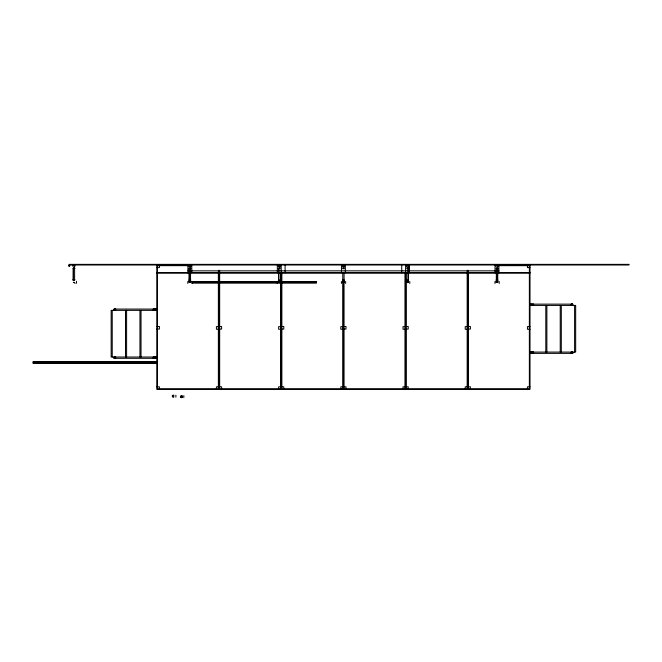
<?xml version="1.0" encoding="UTF-8"?>
<svg xmlns="http://www.w3.org/2000/svg" width="662" height="662" viewBox="0 0 662 662"><rect width="100%" height="100%" fill="white"/><g stroke="black" fill="none" stroke-linecap="round" stroke-linejoin="round"><path stroke-width="0.99" d="M190.524 266.016L190.342 266.596M278.644 265.834L278.685 266.298M278.925 265.636L278.76 266.455M279.985 266.016L279.91 266.455M342.99 265.752L343.181 266.472M190.739 282.012L189.075 282.475L188.893 281.896M280.249 281.896C280.208 282.873 278.396 282.856 278.354 281.896M344.348 282.012L344.199 282.475L342.568 282.045M497.898 282.004L497.758 282.475L496.235 282.475M189.191 265.834L190.342 265.652M190.308 266.281L190.308 265.752M182.058 396.96C181.587 394.362 180.147 398.135 181.942 397.084M278.685 265.95L279.132 265.354L279.803 265.652M343.909 266.281L343.71 265.553M344.05 266.455L344.108 265.834M406.931 265.834L407.618 265.454M408.197 266.455L408.247 265.834M408.537 281.896C408.495 282.873 406.683 282.856 406.642 281.896M190.325 266.496L190.184 265.429M279.678 266.389L279.571 265.553M407.047 265.785L407.949 265.545M190.855 281.458L189.845 282.475L188.835 281.458M279.968 281.458L278.702 281.491M280.316 281.458L279.306 282.475L278.288 281.458M344.463 281.458L343.446 282.475L342.436 281.458M408.603 281.458L407.593 282.475L406.576 281.458M498.014 281.458L497.005 282.475L495.995 281.458M497.145 282.475L497.584 281.921M73.449 265.479L73.921 265.288M278.859 265.652L279.331 265.454M279.662 266.695L279.96 265.834M343.007 265.652L343.479 265.454M407.924 281.648L406.948 281.482M73.581 265.379L74.425 265.843M496.699 265.545L497.344 265.429L497.7 266.124M190.449 281.491L189.2 281.482M344.058 281.491L342.842 281.491M497.476 281.582L496.401 281.491M189.704 265.503L190.515 265.95M181.487 397.639L182.497 396.629L181.487 395.611M188.43 265.661L157.457 265.661L157.457 388.76L218.361 388.76L218.361 270.791M498.395 265.661L529.36 265.661L529.36 388.76L468.456 388.76L468.456 270.791M73.325 267.572L74.599 267.572L74.599 280.531L73.325 280.531L73.383 268.573M156.811 267.605L159.401 267.605L159.401 265.007M530.014 267.605L527.424 267.605L527.424 265.007M189.2 267.738L190.54 267.738L190.54 280.696L189.274 280.696L189.324 268.739M278.636 267.738L280.001 267.738M342.784 267.738L344.141 267.738M406.948 267.738L408.288 267.738L408.288 280.696L407.014 280.696M496.359 267.738L497.7 267.738L497.7 280.696L496.426 280.696M72.903 268.549L74.93 268.549M188.86 268.714L190.888 268.714M278.321 268.714L280.349 268.714M342.461 268.714L344.488 268.714M406.609 268.714L408.636 268.714M496.02 268.714L498.047 268.714M187.909 270.841L498.908 270.841M156.811 272.785L530.014 272.785M156.811 272.943L530.014 272.943M72.894 279.703L74.914 279.703M188.835 280.125L190.855 280.125M278.288 280.125L280.316 280.125M342.436 280.125L344.463 280.125M406.576 280.125L408.603 280.125M495.995 280.125L498.014 280.125M280.001 280.696L278.661 280.696L278.636 268.739M342.875 280.696L344.141 280.696M192.03 281.789L277.361 281.789M281.474 281.789L316.436 281.789L316.436 283.146L192.03 283.146M192.03 281.938L277.361 281.938M281.474 281.938L316.436 281.938M530.014 304.131L572.779 304.131L572.779 305.422M530.014 305.422L575.675 305.422L575.675 352.076L530.014 352.076M156.811 309.071L114.046 309.071L114.071 310.362M156.811 310.362L111.15 310.362L111.15 357.017L156.811 357.017M156.811 326.482L159.401 326.482L159.401 329.072L156.811 329.072M219.014 326.482L221.605 326.482L221.605 329.072L219.014 329.072M281.209 326.482L283.799 326.482L283.799 329.072L281.209 329.072M343.413 326.482L346.003 326.482L346.003 329.072L343.413 329.072M405.616 326.482L408.206 326.482L408.206 329.072L405.616 329.072M467.811 326.482L470.401 326.482L470.401 329.072L467.811 329.072M219.014 326.639L216.416 326.639L216.416 329.237L219.014 329.237M281.209 326.639L278.619 326.639L278.619 329.237L281.209 329.237M343.413 326.639L340.822 326.639L340.822 329.237L343.413 329.237M405.616 326.639L403.017 326.639L403.017 329.237L405.616 329.237M467.811 326.639L465.221 326.639L465.221 329.237L467.811 329.237M530.014 326.639L527.424 326.639L527.424 329.237L530.014 329.237M530.014 353.367L572.779 353.367L572.779 352.076M156.811 358.308L114.046 358.308L114.121 357.017M157.498 361.816L33.1 361.816L33.1 363.173L157.498 363.173M33.1 361.965L157.498 361.965M33.1 363.033L157.498 363.033M156.811 386.815L159.401 386.815L159.401 389.413M530.014 386.815L527.424 386.815L527.424 389.413M497.005 265.479L497.468 265.752M343.446 265.479L343.95 265.652M73.887 265.164L74.492 265.619M173.469 395.52L172.65 395.992L173.121 396.803M75.178 283.286L73.432 282.277M407.767 265.354L408.197 265.785M74.376 282.649L73.904 282.293M279.041 266.472L278.768 266.016M497.485 265.536L497.675 265.95M344.05 265.785L343.106 265.429L342.966 266.496M496.128 282.045L496.252 282.475M278.826 282.012L279.091 282.302M342.502 281.896L342.693 282.475M574.591 305.422L574.591 352.076M572.704 304.131L572.622 305.422M572.622 352.076L572.704 353.367M572.522 304.131L572.522 305.422M572.522 352.076L572.522 353.367M572.398 304.131L572.398 305.422M572.398 352.076L572.398 353.367M572.249 304.131L572.249 305.422M572.249 352.076L572.249 353.367M572.076 304.131L572.076 305.422M572.076 352.076L572.076 353.367M571.885 304.131L571.885 305.422M571.885 352.076L571.885 353.367M571.67 304.131L571.67 305.422M571.67 352.076L571.67 353.367M571.438 304.131L571.438 305.422M571.438 352.076L571.438 353.367M571.207 304.131L571.207 305.422M571.207 352.076L571.207 353.367M561.31 305.422L561.31 352.076M560.226 305.422L560.226 352.076M546.878 305.422L546.878 352.076M545.794 305.422L545.794 352.076M533.597 304.131L533.597 305.422M533.597 352.076L533.597 353.367M533.266 304.131L533.266 305.422M533.266 352.076L533.266 353.367M532.869 304.131L532.869 305.422M532.869 352.076L532.869 353.367M532.447 304.131L532.447 305.422M532.447 352.076L532.447 353.367M532.025 304.131L532.025 305.422M532.025 352.076L532.025 353.367M531.611 304.131L531.611 305.422M531.611 352.076L531.611 353.367M531.222 304.131L531.222 305.422M531.222 352.076L531.222 353.367M530.874 304.131L530.874 305.422M530.874 352.076L530.874 353.367M530.568 304.131L530.568 305.422M530.568 352.076L530.568 353.367M530.32 304.131L530.32 305.422M530.32 352.076L530.32 353.367M530.146 304.131L530.146 305.422M530.146 352.076L530.146 353.367M530.014 265.007L530.014 389.413L156.811 389.413L156.811 265.007M499.189 281.458L499.189 283.485M498.908 265.007L498.908 272.943M497.551 267.738L497.551 280.696M496.483 268.739L496.483 280.696M496.334 268.739L496.334 280.696M495.027 265.007L495.027 272.785M494.977 281.458L494.977 283.485M470.401 389.413L470.401 386.815L465.221 386.815L465.221 389.413M467.811 270.154L467.811 389.413M467.165 270.791L467.165 388.76L406.261 388.76L406.261 272.835M409.778 281.458L409.778 283.485M409.497 265.007L409.497 272.785M408.206 389.413L408.206 386.815L403.017 386.815L403.017 389.413M408.14 267.738L408.14 280.696M405.616 265.007L405.616 389.413M404.962 272.835L404.962 388.76L344.058 388.76L344.058 272.835M401.726 265.007L401.726 272.785M346.003 389.413L346.003 386.815L340.822 386.815L340.822 389.413M345.638 281.458L345.638 283.485M345.357 265.007L345.357 272.785M343.413 283.518L343.413 389.413M342.767 272.835L342.767 280.018M342.767 283.096L342.767 388.76L281.863 388.76L281.863 272.835M341.468 265.007L341.468 272.785M341.427 281.458L341.427 283.485M285.099 265.007L285.099 272.785M283.799 389.413L283.799 386.815L278.619 386.815L278.619 389.413M281.491 281.458L281.491 283.485M281.209 265.007L281.209 389.413M280.564 272.835L280.564 388.76L219.66 388.76L219.66 270.791M278.785 268.739L278.785 280.696M277.328 265.007L277.328 272.785M277.279 281.458L277.279 283.485M221.605 389.413L221.605 386.815L216.416 386.815L216.416 389.413M219.014 270.154L219.014 389.413M192.03 281.458L192.03 283.485M191.798 265.007L191.798 272.785M190.391 267.738L190.391 280.696M189.183 268.739L189.183 280.696M187.909 265.007L187.909 272.943M187.818 281.458L187.818 283.485M183.829 395.611L183.829 397.639M175.885 395.148L175.885 397.175M156.679 309.071L156.679 310.362M156.679 357.017L156.679 358.308M156.505 309.071L156.505 310.362M156.505 357.017L156.505 358.308M156.257 309.071L156.257 310.362M156.257 357.017L156.257 358.308M155.951 309.071L155.951 310.362M155.951 357.017L155.951 358.308M155.603 309.071L155.603 310.362M155.603 357.017L155.603 358.308M155.206 309.071L155.206 310.362M155.206 357.017L155.206 358.308M154.8 309.071L154.8 310.362M154.8 357.017L154.8 358.308M154.37 309.071L154.37 310.362M154.37 357.017L154.37 358.308M153.956 309.071L153.956 310.362M153.956 357.017L153.956 358.308M153.559 309.071L153.559 310.362M153.559 357.017L153.559 358.308M153.228 309.071L153.228 310.362M153.228 357.017L153.228 358.308M141.031 310.362L141.031 357.017M139.947 310.362L139.947 357.017M126.599 310.362L126.599 357.017M125.515 310.362L125.515 357.017M115.618 309.071L115.618 310.362M115.618 357.017L115.618 358.308M115.387 309.071L115.387 310.362M115.387 357.017L115.387 358.308M115.155 309.071L115.155 310.362M115.155 357.017L115.155 358.308M114.94 309.071L114.94 310.362M114.94 357.017L114.94 358.308M114.749 309.071L114.749 310.362M114.749 357.017L114.749 358.308M114.576 309.071L114.576 310.362M114.576 357.017L114.576 358.308M114.427 309.071L114.427 310.362M114.427 357.017L114.427 358.308M114.303 309.071L114.303 310.362M114.303 357.017L114.303 358.308M114.195 309.071L114.195 310.362M114.195 357.017L114.195 358.308M112.234 310.362L112.234 357.017M76.494 281.276L76.494 283.303M73.234 268.573L73.234 280.531M496.152 266.629A1.01 1.01 0 0 1 496.525 265.247A1.01 1.01 0 0 1 497.907 265.619A1.01 1.01 0 0 1 497.543 267.001M406.741 266.629A1.01 1.01 0 0 1 407.113 265.247A1.01 1.01 0 0 1 408.495 265.619A1.01 1.01 0 0 1 408.123 267.001M342.602 266.629A1.01 1.01 0 0 1 342.974 265.247A1.01 1.01 0 0 1 344.356 265.619A1.01 1.01 0 0 1 343.983 267.001M278.354 266.381A1.01 1.01 0 0 1 279.074 265.148A1.01 1.01 0 0 1 280.307 265.859A1.01 1.01 0 0 1 279.596 267.1M73.201 266.67A1.01 1.01 0 0 1 73.267 265.181A1.01 1.01 0 0 1 74.748 265.371A1.01 1.01 0 0 1 74.425 266.827M189.001 266.629A1.01 1.01 0 0 1 189.365 265.247A1.01 1.01 0 0 1 190.747 265.619A1.01 1.01 0 0 1 190.383 267.001M174.007 396.877A1.01 1.01 0 0 1 172.575 396.877A1.01 1.01 0 0 1 172.575 395.446A1.01 1.01 0 0 1 174.007 395.446M68.616 265.487C69.452 268.085 70.644 263.658 68.616 265.487M68.765 265.528C69.411 267.564 70.346 264.097 68.765 265.528M628.9 264.361L69.096 264.361L69.096 265.007L628.9 265.007L628.9 264.361M180.974 397.506A1.01 1.01 0 0 0 182.497 396.629A1.01 1.01 0 0 0 180.974 395.752A1.01 1.01 0 0 0 180.974 397.506"/></g></svg>
